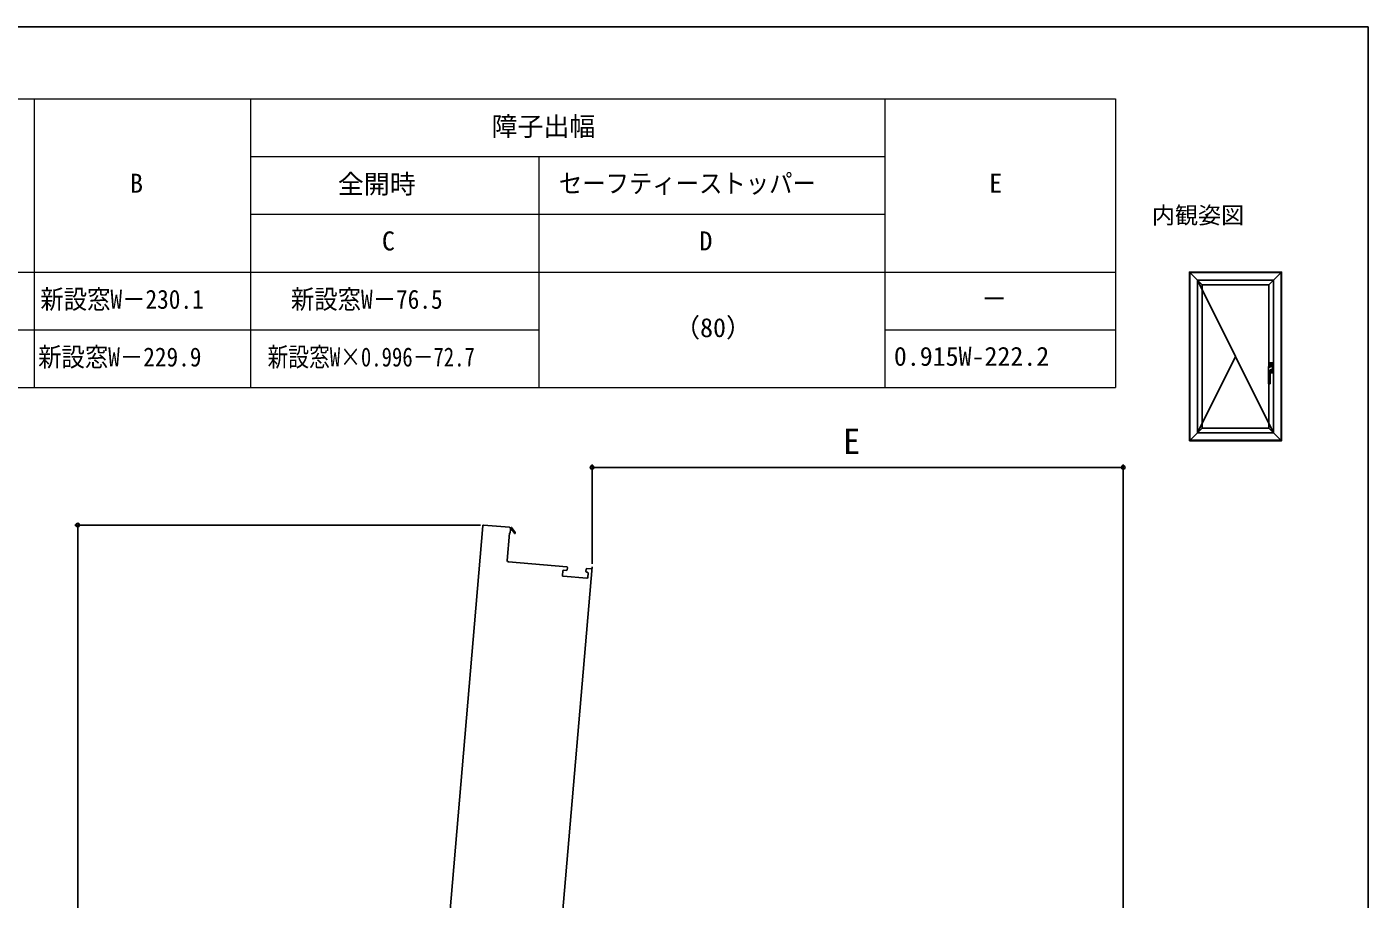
# Model space of a CAD drawing. Units: millimetres, scale not verified. Extents: x -525 to 525, y -783 to 778.
# Drawn here: x 59.9 to 525, y 444.8 to 747.2 of the extents above; entities that cross this region are included whole.
import ezdxf
from ezdxf.enums import TextEntityAlignment as Align

# ---------------------------------------------------------------- set-up
doc = ezdxf.new("R2010")
doc.units = ezdxf.units.MM
doc.header["$LTSCALE"] = 4
doc.linetypes.add('DOUBLE_CHAIN2', pattern=[12.8, 9, -1, 0.6, -0.6, 0.6, -1])
doc.layers.add('0-1_TABLE1', color=7, linetype='Continuous', lineweight=18)
for name, color, linetype in [('0-2_USER1', 3, 'Continuous'), ('0-5_YKK_12', 2, 'Continuous'), ('0-7_YKK_A1', 4, 'Continuous'), ('0-8_YKK_D', 6, 'Continuous'), ('0-9_YKK_ZWAK', 7, 'Continuous')]:
    doc.layers.add(name, color=color, linetype=linetype)
doc.styles.add('ＭＳ ゴシック', font='')
doc.styles.get('ＭＳ ゴシック').set_extended_font_data('MS Gothic')

msp = doc.modelspace()

# ---------------------------------------------------------------- linework, layer by layer
at = {"layer": '0-1_TABLE1'}
for p, q in [((-142.583, 722.2), (437.417, 722.2)), ((62.417, 722.2), (62.417, 622.2)), ((137.417, 722.2), (137.417, 622.2)), ((357.417, 722.2), (357.417, 622.2)), ((437.417, 722.2), (437.417, 622.2)), ((137.417, 702.2), (357.417, 702.2)), ((237.417, 702.2), (237.417, 622.2)), ((137.417, 682.2), (357.417, 682.2)), ((-142.583, 662.2), (437.417, 662.2)), ((-142.583, 642.2), (237.417, 642.2)), ((357.417, 642.2), (437.417, 642.2)), ((-142.583, 622.2), (437.417, 622.2))]:
    msp.add_line(p, q, dxfattribs=at)
at = {"layer": '0-5_YKK_12'}
for p, q in [((194.388, 297.25), (217.986, 574.247)), ((218.256, 574.475), (227.224, 573.711)), ((228.951, 571.627), (227.915, 573.08)), ((226.952, 561.69), (247.129, 559.971)), ((255.911, 559.976), (234.245, 305.647)), ((245.757, 558.583), (245.621, 556.989)), ((247.023, 558.726), (246.027, 558.811)), ((247.357, 559.701), (247.294, 558.954)), ((253.77, 558.402), (253.834, 559.149)), ((254.297, 558.106), (253.998, 558.132)), ((254.104, 559.377), (255.599, 559.25)), ((245.849, 556.718), (254.119, 556.014)), ((254.389, 556.242), (254.525, 557.836))]:
    msp.add_line(p, q, dxfattribs=at)
for points in [[(227.729, 573.129), (227.569, 573.054), (227.453, 571.684), (227.303, 571.697), (226.497, 562.231)], [(227.452, 573.44), (227.974, 573.685), (229.276, 571.859)]]:
    msp.add_lwpolyline(points, dxfattribs=at)
for centre, radius, start, end in [((218.235, 574.225), 0.25, 85.13066, 175.13066), ((227.203, 573.461), 0.25, 355.13066, 85.13066), ((227.842, 573.182), 0.125, 305.48769, 205.13066), ((229.114, 571.743), 0.2, 215.48769, 35.48769), ((226.995, 562.188), 0.5, 175.13066, 265.13066), ((246.006, 558.562), 0.25, 85.13066, 175.13066), ((247.045, 558.975), 0.25, 265.13066, 355.13066), ((247.108, 559.722), 0.25, 355.13066, 85.13066), ((254.019, 558.381), 0.25, 175.13066, 265.13066), ((254.083, 559.128), 0.25, 85.13066, 175.13066), ((254.276, 557.857), 0.25, 355.13066, 85.13066), ((255.577, 559.001), 0.25, 355.13066, 85.13066), ((245.87, 556.967), 0.25, 175.13066, 265.13066), ((254.14, 556.263), 0.25, 265.13066, 355.13066)]:
    msp.add_arc(centre, radius, start, end, dxfattribs=at)
at = {"layer": '0-7_YKK_A1'}
for p, q in [((463, 662.2), (467.4, 657.8)), ((495, 662.2), (490.6, 657.8)), ((490.6, 659.4), (465.8, 659.4)), ((465.8, 659.4), (492.2, 606.5)), ((467.4, 608.1), (467.4, 657.8)), ((467.4, 657.8), (490.6, 657.8)), ((490.6, 629.465), (490.6, 657.8)), ((465.8, 606.5), (479, 632.95)), ((490.41, 623.5), (490.41, 629.36)), ((490.65, 629.472), (490.65, 630.65)), ((490.65, 629.875), (492.005, 629.875)), ((492.05, 629.875), (490.674, 629.875)), ((490.695, 629.875), (490.695, 630.604)), ((490.7, 630.7), (492, 630.7)), ((491.15, 630.654), (490.745, 630.654)), ((491.01, 628.001), (491.01, 623.5)), ((492.05, 628.025), (491.011, 628.025)), ((491.053, 629.5), (491.35, 629.5)), ((491.15, 630.648), (491.15, 630.654)), ((491.15, 630.648), (491.55, 630.648)), ((491.245, 630.24), (491.245, 630.16)), ((491.455, 630.24), (491.455, 630.16)), ((491.55, 630.648), (491.55, 630.654)), ((491.955, 630.654), (491.55, 630.654)), ((492.005, 629.875), (492.005, 630.604)), ((492.05, 630.65), (492.05, 627.25)), ((490.46, 623.45), (490.96, 623.45)), ((490.6, 608.1), (490.6, 623.45)), ((491.15, 627.246), (491.01, 627.246)), ((491.01, 627.2), (492, 627.2)), ((491.187, 627.799), (491.22, 627.799)), ((491.187, 627.799), (491.232, 627.723)), ((491.187, 627.48), (491.512, 627.48)), ((491.198, 627.628), (491.198, 627.611)), ((491.198, 627.611), (491.243, 627.611)), ((491.22, 627.799), (491.247, 627.752)), ((491.348, 627.487), (491.229, 627.487)), ((491.232, 627.683), (491.232, 627.723)), ((491.232, 627.683), (491.263, 627.683)), ((491.237, 627.544), (491.237, 627.54)), ((491.243, 627.615), (491.243, 627.611)), ((491.275, 627.799), (491.247, 627.752)), ((491.252, 627.526), (491.301, 627.526)), ((491.291, 627.629), (491.257, 627.629)), ((491.307, 627.799), (491.263, 627.723)), ((491.263, 627.683), (491.263, 627.723)), ((491.275, 627.799), (491.307, 627.799)), ((491.289, 627.558), (491.289, 627.594)), ((491.301, 627.619), (491.301, 627.526)), ((491.308, 627.799), (491.338, 627.799)), ((491.308, 627.799), (491.308, 627.683)), ((491.308, 627.683), (491.338, 627.683)), ((491.338, 627.751), (491.37, 627.799)), ((491.338, 627.799), (491.338, 627.751)), ((491.338, 627.726), (491.338, 627.683)), ((491.338, 627.726), (491.37, 627.726)), ((491.348, 627.487), (491.348, 627.624)), ((491.367, 627.665), (491.475, 627.665)), ((491.367, 627.487), (491.367, 627.665)), ((491.367, 627.487), (491.414, 627.487)), ((491.37, 627.799), (491.405, 627.799)), ((491.372, 627.723), (491.372, 627.683)), ((491.405, 627.799), (491.373, 627.751)), ((491.381, 627.751), (491.373, 627.751)), ((491.414, 627.487), (491.414, 627.627)), ((491.459, 627.627), (491.414, 627.627)), ((491.415, 627.799), (491.445, 627.799)), ((491.415, 627.799), (491.415, 627.683)), ((491.415, 627.683), (491.445, 627.683)), ((491.424, 627.572), (491.424, 627.533)), ((491.46, 627.572), (491.424, 627.572)), ((491.475, 627.533), (491.424, 627.533)), ((491.445, 627.799), (491.445, 627.751)), ((491.445, 627.751), (491.478, 627.799)), ((491.445, 627.726), (491.445, 627.683)), ((491.445, 627.726), (491.478, 627.726)), ((491.478, 627.799), (491.513, 627.799)), ((491.513, 627.799), (491.48, 627.751)), ((491.488, 627.751), (491.48, 627.751)), ((491.48, 627.723), (491.48, 627.683)), ((491.48, 627.683), (491.509, 627.683)), ((491.509, 627.683), (491.509, 627.73)), ((491.512, 627.48), (491.512, 627.805)), ((491.55, 627.252), (491.55, 627.246)), ((491.955, 627.246), (491.55, 627.246)), ((463, 603.7), (467.4, 608.1)), ((465.8, 606.5), (490.6, 606.5)), ((467.4, 608.1), (490.6, 608.1)), ((495, 603.7), (490.6, 608.1))]:
    msp.add_line(p, q, dxfattribs=at)
at = {"layer": '0-7_YKK_A1', "linetype": 'DOUBLE_CHAIN2'}
for p, q in [((490.927, 629.238), (490.95, 629.258)), ((491.214, 629.364), (491.126, 629.343)), ((491.305, 629.384), (491.214, 629.364)), ((491.01, 623.5), (490.41, 623.5))]:
    msp.add_line(p, q, dxfattribs=at)
at = {"layer": '0-7_YKK_A1'}
for points in [[(463, 603.7), (495, 603.7), (495, 662.2), (463, 662.2)], [(463.2, 603.9), (494.8, 603.9), (494.8, 662), (463.2, 662)], [(465.8, 606.5), (492.2, 606.5), (492.2, 659.4), (465.8, 659.4)]]:
    msp.add_lwpolyline(points, close=True, dxfattribs=at)
for points in [[(490.493, 629.442), (490.464, 629.43), (490.437, 629.413), (490.417, 629.389), (490.41, 629.358), (490.425, 629.311), (490.457, 629.272), (490.493, 629.238)], [(490.493, 629.442), (490.506, 629.446), (490.519, 629.45), (490.533, 629.453), (490.618, 629.467), (490.705, 629.478), (490.792, 629.486), (490.879, 629.492), (490.965, 629.497), (491.053, 629.5)], [(490.493, 629.238), (490.528, 629.215), (490.567, 629.199), (490.607, 629.187), (490.648, 629.179), (490.689, 629.176), (490.731, 629.176), (490.772, 629.179), (490.813, 629.187), (490.853, 629.199), (490.892, 629.215), (490.927, 629.238)], [(491.126, 629.343), (491.094, 629.334), (491.063, 629.323), (491.033, 629.311), (491.004, 629.296), (490.976, 629.279), (490.95, 629.258)], [(491.011, 628.025), (492.005, 628.025), (492.005, 627.296)], [(491.75, 629.414), (491.638, 629.417), (491.526, 629.412), (491.415, 629.401), (491.304, 629.384)], [(491.798, 628.537), (491.82, 628.675), (491.833, 628.815), (491.837, 628.955), (491.833, 629.095), (491.821, 629.235), (491.798, 629.373)], [(491.55, 627.252), (491.15, 627.252), (491.15, 627.246)], [(491.512, 627.805), (491.187, 627.805), (491.187, 627.48)], [(491.372, 627.683), (491.401, 627.683), (491.401, 627.73)]]:
    msp.add_lwpolyline(points, dxfattribs=at)
msp.add_circle((491.35, 630.2), 0.22, dxfattribs=at)
for centre, radius, start, end in [((490.7, 630.65), 0.05, 90, 180), ((490.745, 630.604), 0.05, 90, 180), ((491.41, 628.001), 0.4, 92.28699, 180), ((491.35, 630.2), 0.113, 21.03947, 158.96053), ((491.35, 630.2), 0.113, 201.03947, 338.96053), ((491.35, 626.975), 2.525, 79.35071, 90), ((491.35, 630.925), 2.525, 270.80494, 280.64929), ((491.808, 629.407), 0.05, 10.64929, 79.35071), ((491.808, 628.493), 0.05, 280.64929, 349.35071), ((489.375, 628.95), 2.525, 349.35071, 10.64929), ((491.955, 630.604), 0.05, 0, 90), ((492, 630.65), 0.05, 0, 90), ((490.46, 623.5), 0.05, 180, 270), ((490.96, 623.5), 0.05, 270, 0), ((491.264, 627.54), 0.0713, 153.38654, 215.68534), ((491.234, 627.628), 0.0356, 105.46601, 180), ((491.235, 627.554), 0.0392, 97.60411, 153.38654), ((491.229, 627.515), 0.0285, 215.68534, 270), ((491.273, 627.487), 0.183, 76.17284, 105.46601), ((491.26, 627.366), 0.229, 82.84733, 97.60411), ((491.252, 627.544), 0.0143, 100.87572, 180), ((491.252, 627.54), 0.0143, 180, 270), ((491.257, 627.615), 0.0143, 90, 180), ((491.269, 627.451), 0.109, 79.61114, 100.87572), ((491.291, 627.619), 0.0107, 0, 90), ((491.307, 627.624), 0.041, 0, 76.17284), ((491.37, 627.723), 0.0023, 0, 90), ((491.381, 627.73), 0.0209, 0, 90), ((491.459, 627.615), 0.0125, 4.00063, 90), ((491.46, 627.585), 0.0125, 270, 356.44449), ((491.23, 627.599), 0.242, 356.44449, 4.00063), ((491.475, 627.626), 0.0392, 6.24013, 90), ((491.475, 627.572), 0.0392, 270, 353.75987), ((491.478, 627.723), 0.0023, 0, 90), ((491.488, 627.73), 0.0209, 0, 90), ((491.23, 627.599), 0.285, 353.75987, 6.24013), ((491.955, 627.296), 0.05, 270, 0), ((492, 627.25), 0.05, 270, 0)]:
    msp.add_arc(centre, radius, start, end, dxfattribs=at)
at = {"layer": '0-7_YKK_A1', "linetype": 'DOUBLE_CHAIN2'}
for centre, radius, start, end in [((491.358, 629.295), 0.895, 272.28699, 297.47623), ((491.749, 629.364), 0.05, 9.77824, 89.41478), ((491.748, 628.545), 0.05, 297.47623, 350.64954)]:
    msp.add_arc(centre, radius, start, end, dxfattribs=at)
at = {"layer": '0-8_YKK_D'}
for p, q in [((255.911, 560.976), (255.911, 595.47)), ((440.065, 233.979), (440.065, 595.47)), ((440.065, 594.47), (255.911, 594.47)), ((217.256, 574.475), (76.565, 574.475)), ((77.565, 290.029), (77.565, 574.475))]:
    msp.add_line(p, q, dxfattribs=at)
for centre in [(255.911, 594.47), (440.065, 594.47), (77.565, 574.475)]:
    msp.add_circle(centre, 0.637, dxfattribs=at)
at = {"layer": '0-9_YKK_ZWAK'}
msp.add_line((-525, 747.2), (525, 747.2), dxfattribs=at)
msp.add_lwpolyline([(-525, -782.8), (525, -782.8), (525, 747.2)], dxfattribs=at)

# ---------------------------------------------------------------- texts
at = {"layer": '0-1_TABLE1', "style": 'ＭＳ ゴシック'}
for s, p in [('障子出幅', (221.056, 707.419)), ('B', (95.724, 687.7)), ('全開時', (167.755, 687.419)), ('E', (393.607, 687.7)), ('C', (183.045, 667.7)), ('D', (293.147, 667.7)), ('－', (390.82, 647.7)), ('（80）', (284.352, 637.649)), ('0.915W-222.2', (360.548, 627.7))]:
    msp.add_text(s, height=6.598, dxfattribs=at).set_placement(p, align=Align.BOTTOM_LEFT)
for s, width, p in [('セーフティーストッパー', 0.9, (244.399, 687.649)), ('新設窓W－230.1', 0.9, (64.617, 647.47)), ('新設窓W－76.5', 0.9, (151.496, 647.47)), ('新設窓W－229.9', 0.9, (63.835, 627.47)), ('新設窓W×0.996－72.7', 0.8, (143.378, 627.47))]:
    msp.add_text(s, height=6.598, dxfattribs=dict(at, width=width)).set_placement(p, align=Align.BOTTOM_LEFT)
at = {"layer": '0-2_USER1', "style": 'ＭＳ ゴシック'}
msp.add_text('内観姿図', height=5.865, dxfattribs=at).set_placement((450, 677.2), align=Align.BOTTOM_LEFT)
at = {"layer": '0-8_YKK_D', "style": 'ＭＳ ゴシック'}
msp.add_text('E', height=8.798, dxfattribs=at).set_placement((342.909, 596.47), align=Align.BOTTOM_LEFT)

doc.saveas('drawing.dxf')
